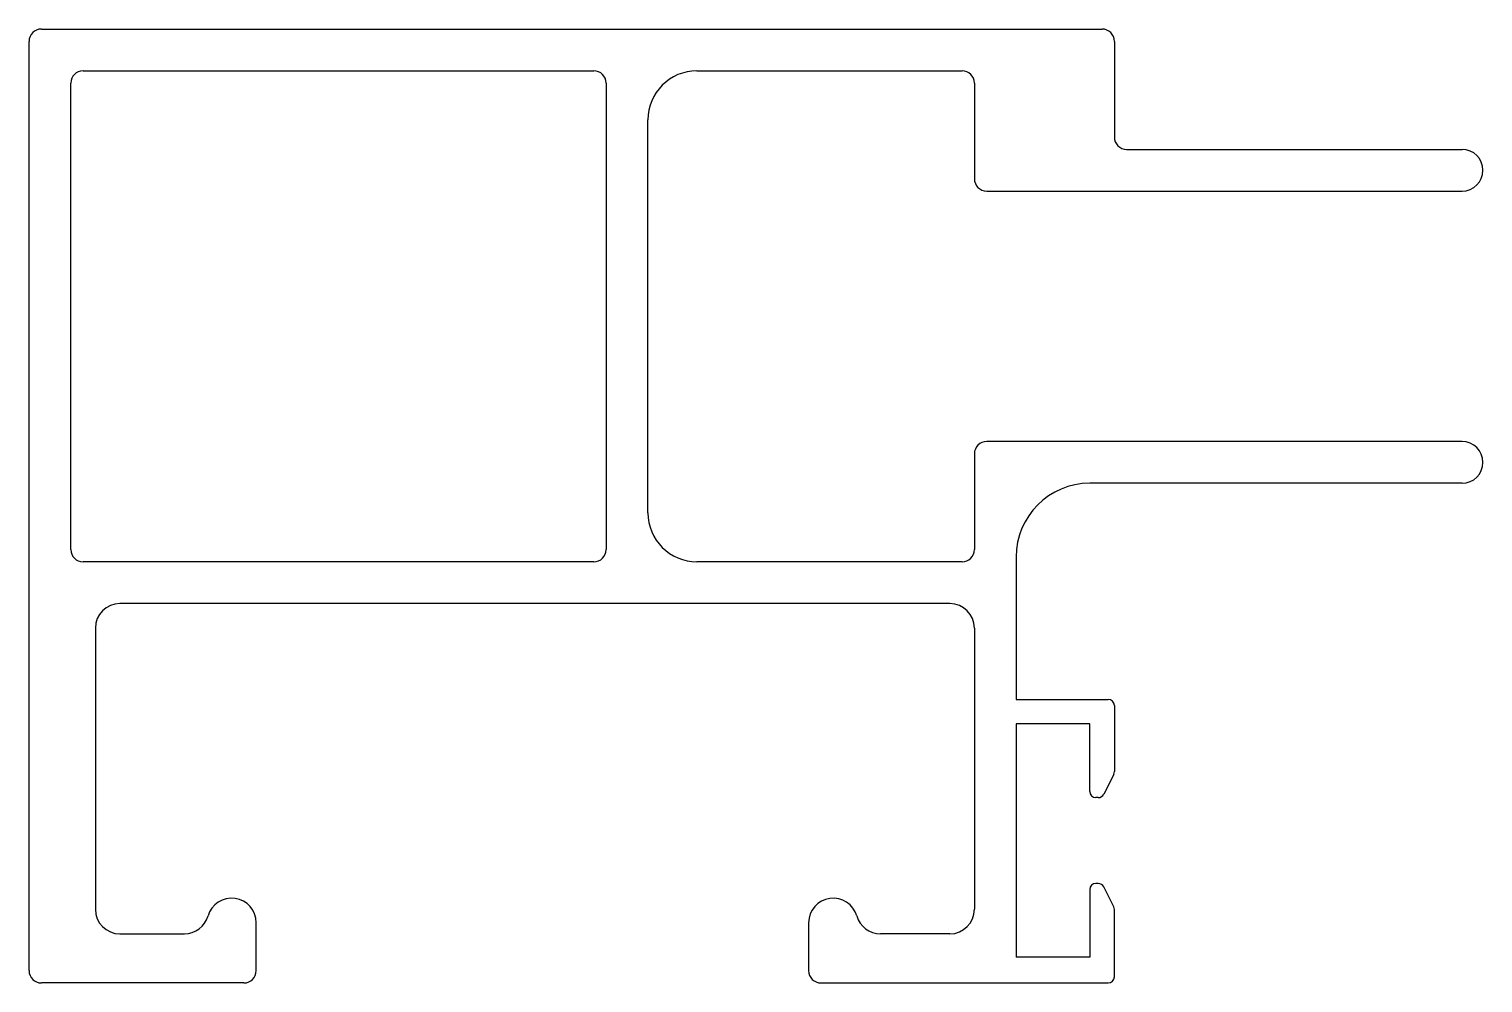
# Model space of a CAD drawing. Extents: x 976.8 to 1036, y 599.3 to 638.2.
import ezdxf

# ---------------------------------------------------------------- set-up
doc = ezdxf.new("R2010")
doc.units = 0
doc.layers.get('0').update_dxf_attribs({"linetype": 'CONTINUOUS'})

msp = doc.modelspace()

# ---------------------------------------------------------------- linework, layer by layer
for p, q in [((977.32, 638.153), (1020.52, 638.153)), ((976.82, 599.799), (976.82, 637.653)), ((1021.02, 637.653), (1021.02, 633.753)), ((978.52, 616.953), (978.52, 635.953)), ((979.02, 636.453), (999.82, 636.453)), ((1000.32, 635.953), (1000.32, 616.953)), ((1004.02, 636.453), (1014.82, 636.453)), ((1015.32, 635.953), (1015.32, 632.053)), ((1002.02, 618.453), (1002.02, 634.453)), ((1021.52, 633.253), (1035.181, 633.253)), ((1015.82, 631.553), (1035.181, 631.553)), ((1035.181, 621.353), (1015.82, 621.353)), ((1015.32, 620.853), (1015.32, 616.953)), ((1035.181, 619.653), (1020.02, 619.653)), ((999.82, 616.453), (979.02, 616.453)), ((1014.82, 616.453), (1004.02, 616.453)), ((1017.02, 616.653), (1017.02, 610.849)), ((1014.32, 614.753), (980.52, 614.753)), ((979.52, 613.753), (979.52, 602.299)), ((1015.32, 613.753), (1015.32, 602.299)), ((1017.02, 610.849), (1020.77, 610.849)), ((1021.02, 610.599), (1021.02, 607.908)), ((1020.02, 609.849), (1017.02, 609.849)), ((1017.02, 609.849), (1017.02, 600.349)), ((1020.02, 607.099), (1020.02, 609.849)), ((1020.993, 607.796), (1020.589, 606.987)), ((1020.365, 606.849), (1020.27, 606.849)), ((1020.02, 603.099), (1020.02, 600.349)), ((1020.365, 603.349), (1020.27, 603.349)), ((1020.993, 602.402), (1020.589, 603.211)), ((1021.02, 599.549), (1021.02, 602.29)), ((986.07, 599.799), (986.07, 601.753)), ((1008.57, 601.753), (1008.57, 599.799)), ((980.52, 601.299), (983.146, 601.299)), ((1014.32, 601.299), (1011.494, 601.299)), ((1020.02, 600.349), (1017.02, 600.349)), ((985.57, 599.299), (977.32, 599.299)), ((1009.07, 599.299), (1020.77, 599.299))]:
    msp.add_line(p, q)
for centre, radius, start, end in [((977.32, 637.653), 0.5, 90, 180), ((1020.52, 637.653), 0.5, 0, 90), ((979.02, 635.953), 0.5, 90, 180), ((999.82, 635.953), 0.5, 0, 90), ((1004.02, 634.453), 2, 90, 180), ((1014.82, 635.953), 0.5, 0, 90), ((1021.52, 633.753), 0.5, 180, 270), ((1035.181, 632.403), 0.85, 270, 90), ((1015.82, 632.053), 0.5, 180, 270), ((1015.82, 620.853), 0.5, 90, 180), ((1035.181, 620.503), 0.85, 270, 90), ((1020.02, 616.653), 3, 90, 180), ((1004.02, 618.453), 2, 180, 270), ((979.02, 616.953), 0.5, 180, 270), ((999.82, 616.953), 0.5, 270, 0), ((1014.82, 616.953), 0.5, 270, 0), ((980.52, 613.753), 1, 90, 180), ((1014.32, 613.753), 1, 0, 90), ((1020.77, 610.599), 0.25, 0, 90), ((1020.77, 607.908), 0.25, 333.43495, 0), ((1020.27, 607.099), 0.25, 180, 270), ((1020.365, 607.099), 0.25, 270, 333.43495), ((1020.27, 603.099), 0.25, 90, 180), ((1020.365, 603.099), 0.25, 26.56505, 90), ((980.52, 602.299), 1, 180, 270), ((985.07, 601.753), 1, 0, 164.1353), ((1009.57, 601.753), 1, 15.8647, 180), ((1014.32, 602.299), 1, 270, 360), ((1020.77, 602.29), 0.25, 360, 26.56505), ((983.146, 602.299), 1, 270, 344.1353), ((1011.494, 602.299), 1, 195.8647, 270), ((977.32, 599.799), 0.5, 180, 270), ((985.57, 599.799), 0.5, 270, 0), ((1009.07, 599.799), 0.5, 180, 270), ((1020.77, 599.549), 0.25, 270, 360)]:
    msp.add_arc(centre, radius, start, end)

doc.saveas('drawing.dxf')
